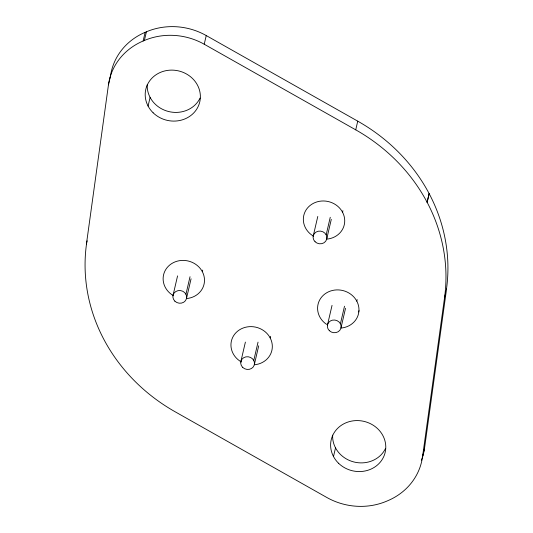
<?xml version="1.0" encoding="UTF-8"?>
<svg xmlns="http://www.w3.org/2000/svg" width="533" height="533" viewBox="0 0 533 533"><rect width="100%" height="100%" fill="white"/><g stroke="black" fill="none" stroke-linecap="round" stroke-linejoin="round"><path stroke-width="0.8" d="M446.501 288.919A180.101 164.91 13.1 0 0 357.743 121.158L206.244 35.558A63.727 58.357 13.1 0 0 146.402 31.793L145.149 32.326A63.727 58.357 13.1 0 0 110.478 76.146L108.459 84.82L86.439 243.961L87.172 240.809M110.251 77.791L110.478 76.146M422.522 456.854L444.542 297.714L446.561 289.039L424.541 448.18L422.522 456.854A63.727 58.357 13.1 0 1 387.851 500.674L386.598 501.207A63.727 58.357 13.1 0 1 326.756 497.442L175.257 411.842A180.101 164.91 13.1 0 1 86.499 244.081M108.459 84.82A63.727 58.357 13.1 0 1 143.13 41.008L145.149 32.326M143.13 41.008L144.383 40.475L146.402 31.793M148.081 106.074L150.106 97.392M444.542 297.714A180.101 164.91 13.1 0 0 427.173 202.387L427.106 202.274A180.101 164.91 13.1 0 0 355.724 129.839L204.226 44.232L206.244 35.558M172.932 295.828L177.569 275.887M185.944 294.263L190.028 276.714M186.617 297.934L191.067 278.792M202.333 271.67L202.693 270.124M240.756 362.04L245.393 342.099M253.768 360.475L258.039 342.133M254.441 364.146L258.705 345.804M270.158 337.889L270.517 336.336M313.151 236.399L317.788 216.458M326.169 234.833L330.253 217.284M326.836 238.504L331.293 219.363M355.724 129.839L357.743 121.158M342.559 212.247L342.919 210.695M327.402 325.317L332.039 305.376M340.42 323.758L344.505 306.209M341.087 327.422L345.537 308.281M356.804 301.165L357.17 299.613M333.498 456.541L335.517 447.867M427.106 202.274L429.125 193.592L427.173 202.387M144.383 40.475A63.727 58.357 13.1 0 1 204.226 44.232M424.541 448.18A63.727 58.357 13.1 0 1 421.403 460.245M385.472 448.573A27.709 25.371 13.1 0 1 353.872 461.964A27.709 25.371 13.1 0 1 332.659 435.148M200.055 98.099A27.709 25.371 13.1 0 1 168.455 111.49A27.709 25.371 13.1 0 1 147.241 84.674M241.276 361.907A20.78 19.028 13.1 0 1 237.651 331.153A20.78 19.028 13.1 0 1 270.378 338.315A20.78 19.028 13.1 0 1 254.381 364.779M359.042 310.699A20.78 19.028 13.1 0 1 358.482 311.972M326.642 324.397A20.78 19.028 13.1 0 1 325.057 293.843A20.78 19.028 13.1 0 1 357.237 302.024A20.78 19.028 13.1 0 1 341.033 328.055M313.671 236.266A20.78 19.028 13.1 0 1 310.046 205.511A20.78 19.028 13.1 0 1 342.779 212.674A20.78 19.028 13.1 0 1 326.782 239.13M173.452 295.688A20.78 19.028 13.1 0 1 169.827 264.934A20.78 19.028 13.1 0 1 202.553 272.096A20.78 19.028 13.1 0 1 186.557 298.56M338.555 463.257A27.709 25.371 13.1 0 0 384.799 453.79A27.709 25.371 13.1 0 0 351.24 421.17A27.709 25.371 13.1 0 0 338.555 463.257M153.138 112.789A27.709 25.371 13.1 0 0 199.389 103.322A27.709 25.371 13.1 0 0 165.823 70.702A27.709 25.371 13.1 0 0 153.138 112.789M242.688 367.39A6.929 6.343 13.1 0 0 254.248 365.025A6.929 6.343 13.1 0 0 245.853 356.87A6.929 6.343 13.1 0 0 242.688 367.39M329.334 330.667A6.929 6.343 13.1 0 0 340.893 328.301A6.929 6.343 13.1 0 0 332.505 320.146A6.929 6.343 13.1 0 0 329.334 330.667M315.083 241.749A6.929 6.343 13.1 0 0 326.642 239.384A6.929 6.343 13.1 0 0 318.254 231.222A6.929 6.343 13.1 0 0 315.083 241.749M174.864 301.172A6.929 6.343 13.1 0 0 186.423 298.806A6.929 6.343 13.1 0 0 178.029 290.652A6.929 6.343 13.1 0 0 174.864 301.172"/></g></svg>
